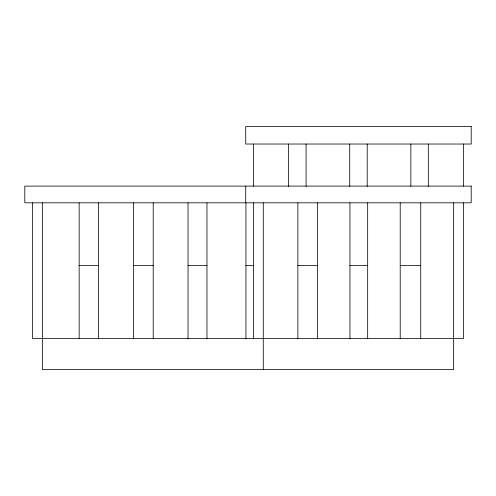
<?xml version="1.0" encoding="UTF-8"?>
<svg xmlns="http://www.w3.org/2000/svg" width="496" height="496" viewBox="0 0 496 496"><rect width="100%" height="100%" fill="white"/><g stroke="black" fill="none" stroke-linecap="round" stroke-linejoin="round"><path stroke-width="0.74" d="M79.143 265.496L98.586 265.496M133.529 265.496L153.202 265.496M188.034 265.496L206.968 265.496M245.935 265.496L253.475 265.496M297.867 265.496L317.366 265.496M349.953 265.496L367.672 265.496M400.21 265.496L420.732 265.496M463.4 144.032L463.4 186.112M463.4 202.814L463.4 338.501L32.6 338.501L32.6 202.814M453.654 202.814L453.654 369.508L42.346 369.508L42.346 202.814M428.315 144.032L428.315 186.341M420.732 202.814L420.732 338.501M410.849 144.032L410.849 186.341M400.21 202.814L400.21 338.501M367.672 202.814L367.672 338.501M367.195 144.032L367.195 186.341M349.953 202.814L349.953 338.501M349.73 144.032L349.73 186.341M317.366 202.814L317.366 338.501M306.075 144.032L306.075 186.341M297.867 202.814L297.867 338.501M288.61 144.032L288.61 186.341M263.271 202.814L263.271 369.508M253.524 144.032L253.524 186.112M253.524 202.814L253.524 338.501M245.935 202.814L245.935 338.501M245.725 186.112L245.725 202.814M206.968 202.814L206.968 338.501M188.034 202.814L188.034 338.501M153.202 202.814L153.202 338.501M133.529 202.814L133.529 338.501M98.586 202.814L98.586 338.501M79.143 202.814L79.143 338.501M471.2 126.492L245.725 126.492L245.725 144.032L471.2 144.032L471.2 126.492M471.2 186.112L24.8 186.112L24.8 202.814L471.2 202.814L471.2 186.112"/></g></svg>
